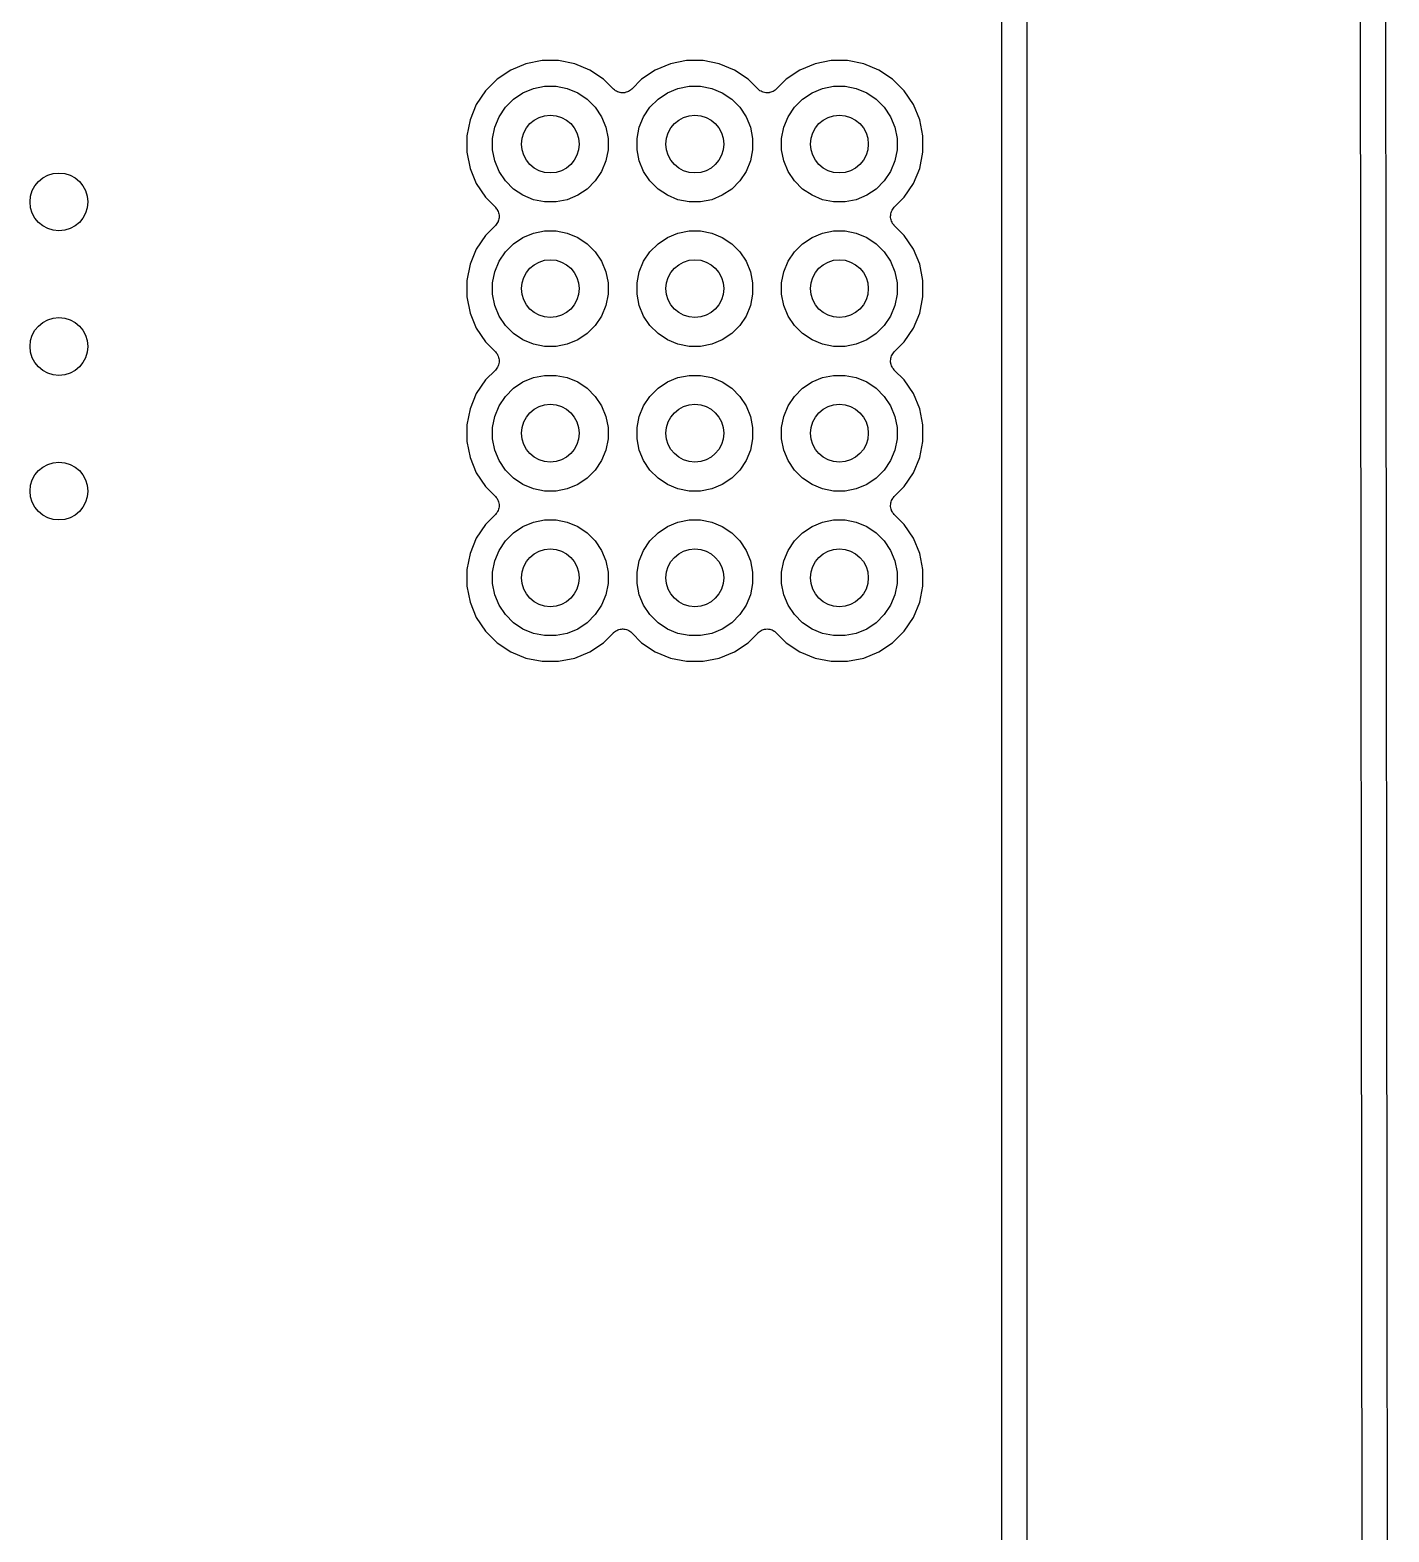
# Model space of a CAD drawing. Extents: x 1.98 to 5.9, y -3.93 to -1.98.
# Drawn here: x 4.5748 to 4.945, y -2.9528 to -2.5437 of the extents above; entities that cross this region are included whole.
import ezdxf

# ---------------------------------------------------------------- set-up
doc = ezdxf.new("R2010")
doc.units = 0
doc.header["$MEASUREMENT"] = 0
doc.layers.add('BLACK', color=7, linetype='CONTINUOUS')

msp = doc.modelspace()

# ---------------------------------------------------------------- linework, layer by layer
at = {"layer": 'BLACK', "linetype": 'CONTINUOUS'}
for p, q in [((4.94499, -3.41714), (4.94401, -2.3545)), ((4.93701, -2.35783), (4.93799, -3.41382)), ((4.84646, -3.20849), (4.84646, -2.41749)), ((4.83946, -2.42782), (4.83946, -3.19816)), ((4.71429, -2.55206), (4.7099, -2.55293)), ((4.71878, -2.55206), (4.71429, -2.55206)), ((4.72317, -2.55293), (4.71878, -2.55206)), ((4.75367, -2.55206), (4.74927, -2.55293)), ((4.75815, -2.55206), (4.75367, -2.55206)), ((4.76254, -2.55293), (4.75815, -2.55206)), ((4.79304, -2.55206), (4.78864, -2.55293)), ((4.79752, -2.55206), (4.79304, -2.55206)), ((4.80191, -2.55293), (4.79752, -2.55206)), ((4.70576, -2.55464), (4.70203, -2.55713)), ((4.7099, -2.55293), (4.70576, -2.55464)), ((4.72731, -2.55464), (4.72317, -2.55293)), ((4.73104, -2.55713), (4.72731, -2.55464)), ((4.74513, -2.55464), (4.7414, -2.55713)), ((4.74927, -2.55293), (4.74513, -2.55464)), ((4.76668, -2.55464), (4.76254, -2.55293)), ((4.77041, -2.55713), (4.76668, -2.55464)), ((4.7845, -2.55464), (4.78077, -2.55713)), ((4.78864, -2.55293), (4.7845, -2.55464)), ((4.80605, -2.55464), (4.80191, -2.55293)), ((4.80978, -2.55713), (4.80605, -2.55464)), ((4.69887, -2.5603), (4.69638, -2.56403)), ((4.70203, -2.55713), (4.69887, -2.5603)), ((4.70908, -2.56085), (4.71194, -2.55966)), ((4.71194, -2.55966), (4.71498, -2.55906)), ((4.71498, -2.55906), (4.71809, -2.55906)), ((4.71809, -2.55906), (4.72113, -2.55966)), ((4.72113, -2.55966), (4.72399, -2.56085)), ((4.73375, -2.55984), (4.73104, -2.55713)), ((4.734, -2.56005), (4.73375, -2.55984)), ((4.73425, -2.56026), (4.734, -2.56005)), ((4.73426, -2.56027), (4.73425, -2.56026)), ((4.73427, -2.56028), (4.73426, -2.56027)), ((4.73456, -2.56043), (4.73427, -2.56028)), ((4.73813, -2.5603), (4.73784, -2.56045)), ((4.73814, -2.5603), (4.73813, -2.5603)), ((4.73815, -2.56029), (4.73814, -2.5603)), ((4.7384, -2.56008), (4.73815, -2.56029)), ((4.73866, -2.55988), (4.7384, -2.56008)), ((4.73868, -2.55986), (4.73866, -2.55988)), ((4.7387, -2.55984), (4.73868, -2.55986)), ((4.73868, -2.55986), (4.73868, -2.55986)), ((4.73868, -2.55986), (4.73868, -2.55986)), ((4.7414, -2.55713), (4.7387, -2.55984)), ((4.74845, -2.56085), (4.75131, -2.55966)), ((4.75131, -2.55966), (4.75435, -2.55906)), ((4.75435, -2.55906), (4.75746, -2.55906)), ((4.75746, -2.55906), (4.7605, -2.55966)), ((4.7605, -2.55966), (4.76337, -2.56085)), ((4.77312, -2.55984), (4.77041, -2.55713)), ((4.77337, -2.56005), (4.77312, -2.55984)), ((4.77362, -2.56026), (4.77337, -2.56005)), ((4.77363, -2.56027), (4.77362, -2.56026)), ((4.77364, -2.56028), (4.77363, -2.56027)), ((4.77393, -2.56043), (4.77364, -2.56028)), ((4.7775, -2.5603), (4.77721, -2.56045)), ((4.77751, -2.5603), (4.7775, -2.5603)), ((4.77752, -2.56029), (4.77751, -2.5603)), ((4.77777, -2.56008), (4.77752, -2.56029)), ((4.77803, -2.55988), (4.77777, -2.56008)), ((4.77805, -2.55986), (4.77803, -2.55988)), ((4.77807, -2.55984), (4.77805, -2.55986)), ((4.77805, -2.55986), (4.77805, -2.55986)), ((4.77805, -2.55986), (4.77805, -2.55986)), ((4.78077, -2.55713), (4.77807, -2.55984)), ((4.78782, -2.56085), (4.79068, -2.55966)), ((4.79068, -2.55966), (4.79372, -2.55906)), ((4.79372, -2.55906), (4.79683, -2.55906)), ((4.79683, -2.55906), (4.79987, -2.55966)), ((4.79987, -2.55966), (4.80274, -2.56085)), ((4.81295, -2.5603), (4.80978, -2.55713)), ((4.81543, -2.56403), (4.81295, -2.5603)), ((4.69638, -2.56403), (4.69466, -2.56817)), ((4.7043, -2.56476), (4.7065, -2.56257)), ((4.7065, -2.56257), (4.70908, -2.56085)), ((4.72399, -2.56085), (4.72657, -2.56257)), ((4.72657, -2.56257), (4.72877, -2.56476)), ((4.73485, -2.56059), (4.73456, -2.56043)), ((4.73486, -2.56059), (4.73485, -2.56059)), ((4.73488, -2.5606), (4.73486, -2.56059)), ((4.73519, -2.5607), (4.73488, -2.5606)), ((4.7355, -2.56079), (4.73519, -2.5607)), ((4.73552, -2.5608), (4.7355, -2.56079)), ((4.73553, -2.5608), (4.73552, -2.5608)), ((4.73586, -2.56083), (4.73553, -2.5608)), ((4.73618, -2.56087), (4.73586, -2.56083)), ((4.7362, -2.56087), (4.73618, -2.56087)), ((4.73621, -2.56087), (4.7362, -2.56087)), ((4.73653, -2.56084), (4.73621, -2.56087)), ((4.73686, -2.56081), (4.73653, -2.56084)), ((4.73688, -2.5608), (4.73686, -2.56081)), ((4.73689, -2.5608), (4.73688, -2.5608)), ((4.7372, -2.56071), (4.73689, -2.5608)), ((4.73752, -2.56062), (4.7372, -2.56071)), ((4.73753, -2.56061), (4.73752, -2.56062)), ((4.73754, -2.56061), (4.73753, -2.56061)), ((4.73784, -2.56045), (4.73754, -2.56061)), ((4.74367, -2.56476), (4.74587, -2.56257)), ((4.74587, -2.56257), (4.74845, -2.56085)), ((4.76337, -2.56085), (4.76594, -2.56257)), ((4.76594, -2.56257), (4.76814, -2.56476)), ((4.77422, -2.56059), (4.77393, -2.56043)), ((4.77423, -2.56059), (4.77422, -2.56059)), ((4.77425, -2.5606), (4.77423, -2.56059)), ((4.77456, -2.5607), (4.77425, -2.5606)), ((4.77487, -2.56079), (4.77456, -2.5607)), ((4.77489, -2.5608), (4.77487, -2.56079)), ((4.7749, -2.5608), (4.77489, -2.5608)), ((4.77523, -2.56083), (4.7749, -2.5608)), ((4.77555, -2.56087), (4.77523, -2.56083)), ((4.77557, -2.56087), (4.77555, -2.56087)), ((4.77558, -2.56087), (4.77557, -2.56087)), ((4.7759, -2.56084), (4.77558, -2.56087)), ((4.77623, -2.56081), (4.7759, -2.56084)), ((4.77625, -2.5608), (4.77623, -2.56081)), ((4.77626, -2.5608), (4.77625, -2.5608)), ((4.77657, -2.56071), (4.77626, -2.5608)), ((4.77689, -2.56062), (4.77657, -2.56071)), ((4.7769, -2.56061), (4.77689, -2.56062)), ((4.77691, -2.56061), (4.7769, -2.56061)), ((4.77721, -2.56045), (4.77691, -2.56061)), ((4.78304, -2.56476), (4.78524, -2.56257)), ((4.78524, -2.56257), (4.78782, -2.56085)), ((4.80274, -2.56085), (4.80531, -2.56257)), ((4.80531, -2.56257), (4.80751, -2.56476)), ((4.81715, -2.56817), (4.81543, -2.56403)), ((4.69466, -2.56817), (4.69379, -2.57256)), ((4.70139, -2.57021), (4.70258, -2.56734)), ((4.70258, -2.56734), (4.7043, -2.56476)), ((4.72877, -2.56476), (4.73049, -2.56734)), ((4.73049, -2.56734), (4.73168, -2.57021)), ((4.74076, -2.57021), (4.74195, -2.56734)), ((4.74195, -2.56734), (4.74367, -2.56476)), ((4.76814, -2.56476), (4.76986, -2.56734)), ((4.76986, -2.56734), (4.77105, -2.57021)), ((4.78013, -2.57021), (4.78132, -2.56734)), ((4.78132, -2.56734), (4.78304, -2.56476)), ((4.80751, -2.56476), (4.80923, -2.56734)), ((4.80923, -2.56734), (4.81042, -2.57021)), ((4.81802, -2.57256), (4.81715, -2.56817)), ((4.69379, -2.57256), (4.69379, -2.57704)), ((4.70079, -2.57325), (4.70139, -2.57021)), ((4.73168, -2.57021), (4.73228, -2.57325)), ((4.74016, -2.57325), (4.74076, -2.57021)), ((4.77105, -2.57021), (4.77165, -2.57325)), ((4.77953, -2.57325), (4.78013, -2.57021)), ((4.81042, -2.57021), (4.81102, -2.57325)), ((4.81802, -2.57704), (4.81802, -2.57256)), ((4.70079, -2.57635), (4.70079, -2.57325)), ((4.70139, -2.5794), (4.70079, -2.57635)), ((4.73228, -2.57635), (4.73168, -2.5794)), ((4.73228, -2.57325), (4.73228, -2.57635)), ((4.74016, -2.57635), (4.74016, -2.57325)), ((4.74076, -2.5794), (4.74016, -2.57635)), ((4.77165, -2.57635), (4.77105, -2.5794)), ((4.77165, -2.57325), (4.77165, -2.57635)), ((4.77953, -2.57635), (4.77953, -2.57325)), ((4.78013, -2.5794), (4.77953, -2.57635)), ((4.81102, -2.57635), (4.81042, -2.5794)), ((4.81102, -2.57325), (4.81102, -2.57635)), ((4.69379, -2.57704), (4.69466, -2.58144)), ((4.70258, -2.58226), (4.70139, -2.5794)), ((4.73168, -2.5794), (4.73049, -2.58226)), ((4.74195, -2.58226), (4.74076, -2.5794)), ((4.77105, -2.5794), (4.76986, -2.58226)), ((4.78132, -2.58226), (4.78013, -2.5794)), ((4.81042, -2.5794), (4.80923, -2.58226)), ((4.81715, -2.58144), (4.81802, -2.57704)), ((4.69466, -2.58144), (4.69638, -2.58558)), ((4.7043, -2.58484), (4.70258, -2.58226)), ((4.7065, -2.58704), (4.7043, -2.58484)), ((4.72877, -2.58484), (4.72657, -2.58704)), ((4.73049, -2.58226), (4.72877, -2.58484)), ((4.74367, -2.58484), (4.74195, -2.58226)), ((4.74587, -2.58704), (4.74367, -2.58484)), ((4.76814, -2.58484), (4.76594, -2.58704)), ((4.76986, -2.58226), (4.76814, -2.58484)), ((4.78304, -2.58484), (4.78132, -2.58226)), ((4.78524, -2.58704), (4.78304, -2.58484)), ((4.80751, -2.58484), (4.80531, -2.58704)), ((4.80923, -2.58226), (4.80751, -2.58484)), ((4.81543, -2.58558), (4.81715, -2.58144)), ((4.69638, -2.58558), (4.69887, -2.5893)), ((4.70908, -2.58876), (4.7065, -2.58704)), ((4.71194, -2.58995), (4.70908, -2.58876)), ((4.72399, -2.58876), (4.72113, -2.58995)), ((4.72657, -2.58704), (4.72399, -2.58876)), ((4.74845, -2.58876), (4.74587, -2.58704)), ((4.75131, -2.58995), (4.74845, -2.58876)), ((4.76337, -2.58876), (4.7605, -2.58995)), ((4.76594, -2.58704), (4.76337, -2.58876)), ((4.78782, -2.58876), (4.78524, -2.58704)), ((4.79068, -2.58995), (4.78782, -2.58876)), ((4.80274, -2.58876), (4.79987, -2.58995)), ((4.80531, -2.58704), (4.80274, -2.58876)), ((4.81295, -2.5893), (4.81543, -2.58558)), ((4.69887, -2.5893), (4.70158, -2.59201)), ((4.70158, -2.59201), (4.70159, -2.59203)), ((4.70159, -2.59203), (4.70159, -2.59203)), ((4.70159, -2.59203), (4.70159, -2.59203)), ((4.70159, -2.59203), (4.70161, -2.59205)), ((4.70161, -2.59205), (4.70182, -2.59231)), ((4.70182, -2.59231), (4.70202, -2.59256)), ((4.70202, -2.59256), (4.70203, -2.59257)), ((4.70203, -2.59257), (4.70204, -2.59258)), ((4.70204, -2.59258), (4.70219, -2.59287)), ((4.70219, -2.59287), (4.70234, -2.59317)), ((4.71498, -2.59055), (4.71194, -2.58995)), ((4.71809, -2.59055), (4.71498, -2.59055)), ((4.72113, -2.58995), (4.71809, -2.59055)), ((4.75435, -2.59055), (4.75131, -2.58995)), ((4.75746, -2.59055), (4.75435, -2.59055)), ((4.7605, -2.58995), (4.75746, -2.59055)), ((4.79372, -2.59055), (4.79068, -2.58995)), ((4.79683, -2.59055), (4.79372, -2.59055)), ((4.79987, -2.58995), (4.79683, -2.59055)), ((4.80949, -2.59312), (4.80965, -2.59283)), ((4.80965, -2.59283), (4.8098, -2.59254)), ((4.8098, -2.59254), (4.80981, -2.59253)), ((4.80981, -2.59253), (4.80982, -2.59252)), ((4.80982, -2.59252), (4.81003, -2.59227)), ((4.81003, -2.59227), (4.81024, -2.59201)), ((4.81024, -2.59201), (4.81295, -2.5893)), ((4.70158, -2.59696), (4.69887, -2.59967)), ((4.70179, -2.59671), (4.70158, -2.59696)), ((4.70199, -2.59646), (4.70179, -2.59671)), ((4.702, -2.59644), (4.70199, -2.59646)), ((4.70201, -2.59644), (4.702, -2.59644)), ((4.70216, -2.59615), (4.70201, -2.59644)), ((4.70232, -2.59586), (4.70216, -2.59615)), ((4.70233, -2.59584), (4.70232, -2.59586)), ((4.70243, -2.59552), (4.70233, -2.59583)), ((4.70233, -2.59583), (4.70233, -2.59584)), ((4.70234, -2.59317), (4.70234, -2.59318)), ((4.70234, -2.59318), (4.70235, -2.59319)), ((4.70235, -2.59319), (4.70244, -2.59351)), ((4.70253, -2.5952), (4.70243, -2.59552)), ((4.70244, -2.59351), (4.70254, -2.59382)), ((4.70256, -2.59485), (4.70253, -2.59518)), ((4.70253, -2.59518), (4.70253, -2.59519)), ((4.70253, -2.59519), (4.70253, -2.5952)), ((4.70254, -2.59382), (4.70254, -2.59383)), ((4.70254, -2.59383), (4.70254, -2.59384)), ((4.70254, -2.59384), (4.70257, -2.59418)), ((4.7026, -2.59452), (4.70256, -2.59485)), ((4.70257, -2.59418), (4.7026, -2.5945)), ((4.7026, -2.5945), (4.7026, -2.59451)), ((4.7026, -2.59451), (4.7026, -2.59452)), ((4.80921, -2.59445), (4.80925, -2.59413)), ((4.80921, -2.59446), (4.80921, -2.59445)), ((4.80921, -2.59448), (4.80921, -2.59446)), ((4.80924, -2.5948), (4.80921, -2.59448)), ((4.80927, -2.59513), (4.80924, -2.5948)), ((4.80925, -2.59413), (4.80928, -2.5938)), ((4.80927, -2.59514), (4.80927, -2.59513)), ((4.80928, -2.59516), (4.80927, -2.59514)), ((4.80928, -2.59377), (4.80938, -2.59346)), ((4.80928, -2.59378), (4.80928, -2.59377)), ((4.80928, -2.5938), (4.80928, -2.59378)), ((4.80937, -2.59547), (4.80928, -2.59516)), ((4.80946, -2.59579), (4.80937, -2.59547)), ((4.80938, -2.59346), (4.80948, -2.59314)), ((4.80947, -2.5958), (4.80946, -2.59579)), ((4.80947, -2.59581), (4.80947, -2.5958)), ((4.80963, -2.5961), (4.80947, -2.59581)), ((4.80948, -2.59314), (4.80949, -2.59313)), ((4.80949, -2.59313), (4.80949, -2.59312)), ((4.80978, -2.59639), (4.80963, -2.5961)), ((4.80978, -2.5964), (4.80978, -2.59639)), ((4.80979, -2.59641), (4.80978, -2.5964)), ((4.81, -2.59667), (4.80979, -2.59641)), ((4.8102, -2.59693), (4.81, -2.59667)), ((4.81022, -2.59695), (4.8102, -2.59693)), ((4.81024, -2.59696), (4.81022, -2.59695)), ((4.81022, -2.59695), (4.81022, -2.59695)), ((4.81022, -2.59695), (4.81022, -2.59695)), ((4.81295, -2.59967), (4.81024, -2.59696)), ((4.69887, -2.59967), (4.69638, -2.6034)), ((4.7065, -2.60194), (4.70908, -2.60022)), ((4.70908, -2.60022), (4.71194, -2.59903)), ((4.71194, -2.59903), (4.71498, -2.59843)), ((4.71498, -2.59843), (4.71809, -2.59843)), ((4.71809, -2.59843), (4.72113, -2.59903)), ((4.72113, -2.59903), (4.72399, -2.60022)), ((4.72399, -2.60022), (4.72657, -2.60194)), ((4.74587, -2.60194), (4.74845, -2.60022)), ((4.74845, -2.60022), (4.75131, -2.59903)), ((4.75131, -2.59903), (4.75435, -2.59843)), ((4.75435, -2.59843), (4.75746, -2.59843)), ((4.75746, -2.59843), (4.7605, -2.59903)), ((4.7605, -2.59903), (4.76337, -2.60022)), ((4.76337, -2.60022), (4.76594, -2.60194)), ((4.78524, -2.60194), (4.78782, -2.60022)), ((4.78782, -2.60022), (4.79068, -2.59903)), ((4.79068, -2.59903), (4.79372, -2.59843)), ((4.79372, -2.59843), (4.79683, -2.59843)), ((4.79683, -2.59843), (4.79987, -2.59903)), ((4.79987, -2.59903), (4.80274, -2.60022)), ((4.80274, -2.60022), (4.80531, -2.60194)), ((4.81543, -2.6034), (4.81295, -2.59967)), ((4.69638, -2.6034), (4.69466, -2.60754)), ((4.70258, -2.60671), (4.7043, -2.60413)), ((4.7043, -2.60413), (4.7065, -2.60194)), ((4.72657, -2.60194), (4.72877, -2.60413)), ((4.72877, -2.60413), (4.73049, -2.60671)), ((4.74195, -2.60671), (4.74367, -2.60413)), ((4.74367, -2.60413), (4.74587, -2.60194)), ((4.76594, -2.60194), (4.76814, -2.60413)), ((4.76814, -2.60413), (4.76986, -2.60671)), ((4.78132, -2.60671), (4.78304, -2.60413)), ((4.78304, -2.60413), (4.78524, -2.60194)), ((4.80531, -2.60194), (4.80751, -2.60413)), ((4.80751, -2.60413), (4.80923, -2.60671)), ((4.81715, -2.60754), (4.81543, -2.6034)), ((4.69466, -2.60754), (4.69379, -2.61193)), ((4.70139, -2.60958), (4.70258, -2.60671)), ((4.73049, -2.60671), (4.73168, -2.60958)), ((4.74076, -2.60958), (4.74195, -2.60671)), ((4.76986, -2.60671), (4.77105, -2.60958)), ((4.78013, -2.60958), (4.78132, -2.60671)), ((4.80923, -2.60671), (4.81042, -2.60958)), ((4.81802, -2.61193), (4.81715, -2.60754)), ((4.69379, -2.61193), (4.69379, -2.61641)), ((4.70079, -2.61262), (4.70139, -2.60958)), ((4.70079, -2.61572), (4.70079, -2.61262)), ((4.73168, -2.60958), (4.73228, -2.61262)), ((4.73228, -2.61262), (4.73228, -2.61572)), ((4.74016, -2.61262), (4.74076, -2.60958)), ((4.74016, -2.61572), (4.74016, -2.61262)), ((4.77105, -2.60958), (4.77165, -2.61262)), ((4.77165, -2.61262), (4.77165, -2.61572)), ((4.77953, -2.61262), (4.78013, -2.60958)), ((4.77953, -2.61572), (4.77953, -2.61262)), ((4.81042, -2.60958), (4.81102, -2.61262)), ((4.81102, -2.61262), (4.81102, -2.61572)), ((4.81802, -2.61641), (4.81802, -2.61193)), ((4.69379, -2.61641), (4.69466, -2.62081)), ((4.70139, -2.61877), (4.70079, -2.61572)), ((4.73228, -2.61572), (4.73168, -2.61877)), ((4.74076, -2.61877), (4.74016, -2.61572)), ((4.77165, -2.61572), (4.77105, -2.61877)), ((4.78013, -2.61877), (4.77953, -2.61572)), ((4.81102, -2.61572), (4.81042, -2.61877)), ((4.81715, -2.62081), (4.81802, -2.61641)), ((4.69466, -2.62081), (4.69638, -2.62495)), ((4.70258, -2.62163), (4.70139, -2.61877)), ((4.7043, -2.62421), (4.70258, -2.62163)), ((4.73049, -2.62163), (4.72877, -2.62421)), ((4.73168, -2.61877), (4.73049, -2.62163)), ((4.74195, -2.62163), (4.74076, -2.61877)), ((4.74367, -2.62421), (4.74195, -2.62163)), ((4.76986, -2.62163), (4.76814, -2.62421)), ((4.77105, -2.61877), (4.76986, -2.62163)), ((4.78132, -2.62163), (4.78013, -2.61877)), ((4.78304, -2.62421), (4.78132, -2.62163)), ((4.80923, -2.62163), (4.80751, -2.62421)), ((4.81042, -2.61877), (4.80923, -2.62163)), ((4.81543, -2.62495), (4.81715, -2.62081)), ((4.69638, -2.62495), (4.69887, -2.62867)), ((4.7065, -2.62641), (4.7043, -2.62421)), ((4.72877, -2.62421), (4.72657, -2.62641)), ((4.74587, -2.62641), (4.74367, -2.62421)), ((4.76814, -2.62421), (4.76594, -2.62641)), ((4.78524, -2.62641), (4.78304, -2.62421)), ((4.80751, -2.62421), (4.80531, -2.62641)), ((4.81295, -2.62867), (4.81543, -2.62495)), ((4.69887, -2.62867), (4.70158, -2.63138)), ((4.70908, -2.62813), (4.7065, -2.62641)), ((4.71194, -2.62932), (4.70908, -2.62813)), ((4.71498, -2.62992), (4.71194, -2.62932)), ((4.71809, -2.62992), (4.71498, -2.62992)), ((4.72113, -2.62932), (4.71809, -2.62992)), ((4.72399, -2.62813), (4.72113, -2.62932)), ((4.72657, -2.62641), (4.72399, -2.62813)), ((4.74845, -2.62813), (4.74587, -2.62641)), ((4.75131, -2.62932), (4.74845, -2.62813)), ((4.75435, -2.62992), (4.75131, -2.62932)), ((4.75746, -2.62992), (4.75435, -2.62992)), ((4.7605, -2.62932), (4.75746, -2.62992)), ((4.76337, -2.62813), (4.7605, -2.62932)), ((4.76594, -2.62641), (4.76337, -2.62813)), ((4.78782, -2.62813), (4.78524, -2.62641)), ((4.79068, -2.62932), (4.78782, -2.62813)), ((4.79372, -2.62992), (4.79068, -2.62932)), ((4.79683, -2.62992), (4.79372, -2.62992)), ((4.79987, -2.62932), (4.79683, -2.62992)), ((4.80274, -2.62813), (4.79987, -2.62932)), ((4.80531, -2.62641), (4.80274, -2.62813)), ((4.81024, -2.63138), (4.81295, -2.62867)), ((4.70158, -2.63138), (4.70159, -2.6314)), ((4.70159, -2.6314), (4.70159, -2.6314)), ((4.70159, -2.6314), (4.70159, -2.6314)), ((4.70159, -2.6314), (4.70161, -2.63142)), ((4.70161, -2.63142), (4.70182, -2.63168)), ((4.70182, -2.63168), (4.70202, -2.63193)), ((4.70202, -2.63193), (4.70203, -2.63194)), ((4.70203, -2.63194), (4.70204, -2.63195)), ((4.70204, -2.63195), (4.70219, -2.63224)), ((4.70219, -2.63224), (4.70234, -2.63254)), ((4.70234, -2.63254), (4.70234, -2.63255)), ((4.70234, -2.63255), (4.70235, -2.63256)), ((4.70235, -2.63256), (4.70244, -2.63288)), ((4.70244, -2.63288), (4.70254, -2.63319)), ((4.70254, -2.63319), (4.70254, -2.6332)), ((4.70254, -2.6332), (4.70254, -2.63321)), ((4.70254, -2.63321), (4.70257, -2.63355)), ((4.7026, -2.63389), (4.70256, -2.63422)), ((4.70257, -2.63355), (4.7026, -2.63387)), ((4.7026, -2.63387), (4.7026, -2.63388)), ((4.7026, -2.63388), (4.7026, -2.63389)), ((4.80921, -2.63382), (4.80925, -2.6335)), ((4.80921, -2.63383), (4.80921, -2.63382)), ((4.80921, -2.63385), (4.80921, -2.63383)), ((4.80924, -2.63417), (4.80921, -2.63385)), ((4.80925, -2.6335), (4.80928, -2.63317)), ((4.80928, -2.63314), (4.80938, -2.63283)), ((4.80928, -2.63315), (4.80928, -2.63314)), ((4.80928, -2.63317), (4.80928, -2.63315)), ((4.80938, -2.63283), (4.80948, -2.63251)), ((4.80948, -2.63251), (4.80949, -2.6325)), ((4.80949, -2.63249), (4.80965, -2.6322)), ((4.80949, -2.6325), (4.80949, -2.63249)), ((4.80965, -2.6322), (4.8098, -2.63191)), ((4.8098, -2.63191), (4.80981, -2.6319)), ((4.80981, -2.6319), (4.80982, -2.63189)), ((4.80982, -2.63189), (4.81003, -2.63164)), ((4.81003, -2.63164), (4.81024, -2.63138)), ((4.70158, -2.63633), (4.69887, -2.63904)), ((4.70179, -2.63607), (4.70158, -2.63633)), ((4.70199, -2.63583), (4.70179, -2.63607)), ((4.702, -2.63581), (4.70199, -2.63583)), ((4.70201, -2.63581), (4.702, -2.63581)), ((4.70216, -2.63552), (4.70201, -2.63581)), ((4.70232, -2.63523), (4.70216, -2.63552)), ((4.70233, -2.63521), (4.70232, -2.63523)), ((4.70243, -2.63489), (4.70233, -2.6352)), ((4.70233, -2.6352), (4.70233, -2.63521)), ((4.70253, -2.63457), (4.70243, -2.63489)), ((4.70256, -2.63422), (4.70253, -2.63455)), ((4.70253, -2.63455), (4.70253, -2.63456)), ((4.70253, -2.63456), (4.70253, -2.63457)), ((4.71194, -2.6384), (4.71498, -2.6378)), ((4.71498, -2.6378), (4.71809, -2.6378)), ((4.71809, -2.6378), (4.72113, -2.6384)), ((4.75131, -2.6384), (4.75435, -2.6378)), ((4.75435, -2.6378), (4.75746, -2.6378)), ((4.75746, -2.6378), (4.7605, -2.6384)), ((4.79068, -2.6384), (4.79372, -2.6378)), ((4.79372, -2.6378), (4.79683, -2.6378)), ((4.79683, -2.6378), (4.79987, -2.6384)), ((4.80927, -2.6345), (4.80924, -2.63417)), ((4.80927, -2.63451), (4.80927, -2.6345)), ((4.80928, -2.63453), (4.80927, -2.63451)), ((4.80937, -2.63484), (4.80928, -2.63453)), ((4.80946, -2.63516), (4.80937, -2.63484)), ((4.80947, -2.63517), (4.80946, -2.63516)), ((4.80947, -2.63518), (4.80947, -2.63517)), ((4.80963, -2.63547), (4.80947, -2.63518)), ((4.80978, -2.63576), (4.80963, -2.63547)), ((4.80978, -2.63577), (4.80978, -2.63576)), ((4.80979, -2.63578), (4.80978, -2.63577)), ((4.81, -2.63604), (4.80979, -2.63578)), ((4.8102, -2.6363), (4.81, -2.63604)), ((4.81022, -2.63632), (4.8102, -2.6363)), ((4.81024, -2.63633), (4.81022, -2.63632)), ((4.81022, -2.63632), (4.81022, -2.63632)), ((4.81022, -2.63632), (4.81022, -2.63632)), ((4.81295, -2.63904), (4.81024, -2.63633)), ((4.69887, -2.63904), (4.69638, -2.64277)), ((4.7043, -2.6435), (4.7065, -2.64131)), ((4.7065, -2.64131), (4.70908, -2.63959)), ((4.70908, -2.63959), (4.71194, -2.6384)), ((4.72113, -2.6384), (4.72399, -2.63959)), ((4.72399, -2.63959), (4.72657, -2.64131)), ((4.72657, -2.64131), (4.72877, -2.6435)), ((4.74367, -2.6435), (4.74587, -2.64131)), ((4.74587, -2.64131), (4.74845, -2.63959)), ((4.74845, -2.63959), (4.75131, -2.6384)), ((4.7605, -2.6384), (4.76337, -2.63959)), ((4.76337, -2.63959), (4.76594, -2.64131)), ((4.76594, -2.64131), (4.76814, -2.6435)), ((4.78304, -2.6435), (4.78524, -2.64131)), ((4.78524, -2.64131), (4.78782, -2.63959)), ((4.78782, -2.63959), (4.79068, -2.6384)), ((4.79987, -2.6384), (4.80274, -2.63959)), ((4.80274, -2.63959), (4.80531, -2.64131)), ((4.80531, -2.64131), (4.80751, -2.6435)), ((4.81543, -2.64277), (4.81295, -2.63904)), ((4.69638, -2.64277), (4.69466, -2.64691)), ((4.70139, -2.64895), (4.70258, -2.64608)), ((4.70258, -2.64608), (4.7043, -2.6435)), ((4.72877, -2.6435), (4.73049, -2.64608)), ((4.73049, -2.64608), (4.73168, -2.64895)), ((4.74076, -2.64895), (4.74195, -2.64608)), ((4.74195, -2.64608), (4.74367, -2.6435)), ((4.76814, -2.6435), (4.76986, -2.64608)), ((4.76986, -2.64608), (4.77105, -2.64895)), ((4.78013, -2.64895), (4.78132, -2.64608)), ((4.78132, -2.64608), (4.78304, -2.6435)), ((4.80751, -2.6435), (4.80923, -2.64608)), ((4.80923, -2.64608), (4.81042, -2.64895)), ((4.81715, -2.64691), (4.81543, -2.64277)), ((4.69466, -2.64691), (4.69379, -2.6513)), ((4.70079, -2.65199), (4.70139, -2.64895)), ((4.73168, -2.64895), (4.73228, -2.65199)), ((4.74016, -2.65199), (4.74076, -2.64895)), ((4.77105, -2.64895), (4.77165, -2.65199)), ((4.77953, -2.65199), (4.78013, -2.64895)), ((4.81042, -2.64895), (4.81102, -2.65199)), ((4.81802, -2.6513), (4.81715, -2.64691)), ((4.69379, -2.6513), (4.69379, -2.65578)), ((4.70079, -2.65509), (4.70079, -2.65199)), ((4.73228, -2.65199), (4.73228, -2.65509)), ((4.74016, -2.65509), (4.74016, -2.65199)), ((4.77165, -2.65199), (4.77165, -2.65509)), ((4.77953, -2.65509), (4.77953, -2.65199)), ((4.81102, -2.65199), (4.81102, -2.65509)), ((4.81802, -2.65578), (4.81802, -2.6513)), ((4.69379, -2.65578), (4.69466, -2.66018)), ((4.70139, -2.65814), (4.70079, -2.65509)), ((4.70258, -2.661), (4.70139, -2.65814)), ((4.73168, -2.65814), (4.73049, -2.661)), ((4.73228, -2.65509), (4.73168, -2.65814)), ((4.74076, -2.65814), (4.74016, -2.65509)), ((4.74195, -2.661), (4.74076, -2.65814)), ((4.77105, -2.65814), (4.76986, -2.661)), ((4.77165, -2.65509), (4.77105, -2.65814)), ((4.78013, -2.65814), (4.77953, -2.65509)), ((4.78132, -2.661), (4.78013, -2.65814)), ((4.81042, -2.65814), (4.80923, -2.661)), ((4.81102, -2.65509), (4.81042, -2.65814)), ((4.81715, -2.66018), (4.81802, -2.65578)), ((4.69466, -2.66018), (4.69638, -2.66432)), ((4.7043, -2.66358), (4.70258, -2.661)), ((4.73049, -2.661), (4.72877, -2.66358)), ((4.74367, -2.66358), (4.74195, -2.661)), ((4.76986, -2.661), (4.76814, -2.66358)), ((4.78304, -2.66358), (4.78132, -2.661)), ((4.80923, -2.661), (4.80751, -2.66358)), ((4.81543, -2.66432), (4.81715, -2.66018)), ((4.69638, -2.66432), (4.69887, -2.66804)), ((4.7065, -2.66578), (4.7043, -2.66358)), ((4.70908, -2.6675), (4.7065, -2.66578)), ((4.72657, -2.66578), (4.72399, -2.6675)), ((4.72877, -2.66358), (4.72657, -2.66578)), ((4.74587, -2.66578), (4.74367, -2.66358)), ((4.74845, -2.6675), (4.74587, -2.66578)), ((4.76594, -2.66578), (4.76337, -2.6675)), ((4.76814, -2.66358), (4.76594, -2.66578)), ((4.78524, -2.66578), (4.78304, -2.66358)), ((4.78782, -2.6675), (4.78524, -2.66578)), ((4.80531, -2.66578), (4.80274, -2.6675)), ((4.80751, -2.66358), (4.80531, -2.66578)), ((4.81295, -2.66804), (4.81543, -2.66432)), ((4.69887, -2.66804), (4.70158, -2.67075)), ((4.70158, -2.67075), (4.70159, -2.67077)), ((4.70159, -2.67077), (4.70159, -2.67077)), ((4.70159, -2.67077), (4.70159, -2.67077)), ((4.70159, -2.67077), (4.70161, -2.67079)), ((4.70161, -2.67079), (4.70182, -2.67105)), ((4.71194, -2.66869), (4.70908, -2.6675)), ((4.71498, -2.66929), (4.71194, -2.66869)), ((4.71809, -2.66929), (4.71498, -2.66929)), ((4.72113, -2.66869), (4.71809, -2.66929)), ((4.72399, -2.6675), (4.72113, -2.66869)), ((4.75131, -2.66869), (4.74845, -2.6675)), ((4.75435, -2.66929), (4.75131, -2.66869)), ((4.75746, -2.66929), (4.75435, -2.66929)), ((4.7605, -2.66869), (4.75746, -2.66929)), ((4.76337, -2.6675), (4.7605, -2.66869)), ((4.79068, -2.66869), (4.78782, -2.6675)), ((4.79372, -2.66929), (4.79068, -2.66869)), ((4.79683, -2.66929), (4.79372, -2.66929)), ((4.79987, -2.66869), (4.79683, -2.66929)), ((4.80274, -2.6675), (4.79987, -2.66869)), ((4.81003, -2.67101), (4.81024, -2.67075)), ((4.81024, -2.67075), (4.81295, -2.66804)), ((4.70182, -2.67105), (4.70202, -2.6713)), ((4.70216, -2.67489), (4.70201, -2.67518)), ((4.70202, -2.6713), (4.70203, -2.67131)), ((4.70203, -2.67131), (4.70204, -2.67132)), ((4.70204, -2.67132), (4.70219, -2.67161)), ((4.70232, -2.6746), (4.70216, -2.67489)), ((4.70219, -2.67161), (4.70234, -2.67191)), ((4.70233, -2.67458), (4.70232, -2.6746)), ((4.70243, -2.67426), (4.70233, -2.67457)), ((4.70233, -2.67457), (4.70233, -2.67458)), ((4.70234, -2.67191), (4.70234, -2.67192)), ((4.70234, -2.67192), (4.70235, -2.67193)), ((4.70235, -2.67193), (4.70244, -2.67225)), ((4.70253, -2.67394), (4.70243, -2.67426)), ((4.70244, -2.67225), (4.70254, -2.67256)), ((4.70256, -2.67359), (4.70253, -2.67392)), ((4.70253, -2.67392), (4.70253, -2.67393)), ((4.70253, -2.67393), (4.70253, -2.67394)), ((4.70254, -2.67256), (4.70254, -2.67257)), ((4.70254, -2.67257), (4.70254, -2.67258)), ((4.70254, -2.67258), (4.70257, -2.67292)), ((4.7026, -2.67326), (4.70256, -2.67359)), ((4.70257, -2.67292), (4.7026, -2.67324)), ((4.7026, -2.67324), (4.7026, -2.67325)), ((4.7026, -2.67325), (4.7026, -2.67326)), ((4.80921, -2.67319), (4.80925, -2.67287)), ((4.80921, -2.6732), (4.80921, -2.67319)), ((4.80921, -2.67322), (4.80921, -2.6732)), ((4.80924, -2.67354), (4.80921, -2.67322)), ((4.80927, -2.67387), (4.80924, -2.67354)), ((4.80925, -2.67287), (4.80928, -2.67254)), ((4.80927, -2.67388), (4.80927, -2.67387)), ((4.80928, -2.6739), (4.80927, -2.67388)), ((4.80928, -2.67251), (4.80938, -2.6722)), ((4.80928, -2.67252), (4.80928, -2.67251)), ((4.80928, -2.67254), (4.80928, -2.67252)), ((4.80937, -2.67421), (4.80928, -2.6739)), ((4.80946, -2.67453), (4.80937, -2.67421)), ((4.80938, -2.6722), (4.80948, -2.67188)), ((4.80947, -2.67454), (4.80946, -2.67453)), ((4.80947, -2.67455), (4.80947, -2.67454)), ((4.80963, -2.67484), (4.80947, -2.67455)), ((4.80948, -2.67188), (4.80949, -2.67187)), ((4.80949, -2.67186), (4.80965, -2.67157)), ((4.80949, -2.67187), (4.80949, -2.67186)), ((4.80978, -2.67513), (4.80963, -2.67484)), ((4.80965, -2.67157), (4.8098, -2.67128)), ((4.8098, -2.67128), (4.80981, -2.67127)), ((4.80981, -2.67127), (4.80982, -2.67126)), ((4.80982, -2.67126), (4.81003, -2.67101)), ((4.69887, -2.67841), (4.69638, -2.68214)), ((4.70158, -2.6757), (4.69887, -2.67841)), ((4.70179, -2.67545), (4.70158, -2.6757)), ((4.70199, -2.6752), (4.70179, -2.67545)), ((4.702, -2.67518), (4.70199, -2.6752)), ((4.70201, -2.67518), (4.702, -2.67518)), ((4.7065, -2.68068), (4.70908, -2.67896)), ((4.70908, -2.67896), (4.71194, -2.67777)), ((4.71194, -2.67777), (4.71498, -2.67717)), ((4.71498, -2.67717), (4.71809, -2.67717)), ((4.71809, -2.67717), (4.72113, -2.67777)), ((4.72113, -2.67777), (4.72399, -2.67896)), ((4.72399, -2.67896), (4.72657, -2.68068)), ((4.74587, -2.68068), (4.74845, -2.67896)), ((4.74845, -2.67896), (4.75131, -2.67777)), ((4.75131, -2.67777), (4.75435, -2.67717)), ((4.75435, -2.67717), (4.75746, -2.67717)), ((4.75746, -2.67717), (4.7605, -2.67777)), ((4.7605, -2.67777), (4.76337, -2.67896)), ((4.76337, -2.67896), (4.76594, -2.68068)), ((4.78524, -2.68068), (4.78782, -2.67896)), ((4.78782, -2.67896), (4.79068, -2.67777)), ((4.79068, -2.67777), (4.79372, -2.67717)), ((4.79372, -2.67717), (4.79683, -2.67717)), ((4.79683, -2.67717), (4.79987, -2.67777)), ((4.79987, -2.67777), (4.80274, -2.67896)), ((4.80274, -2.67896), (4.80531, -2.68068)), ((4.80978, -2.67514), (4.80978, -2.67513)), ((4.80979, -2.67515), (4.80978, -2.67514)), ((4.81, -2.67541), (4.80979, -2.67515)), ((4.8102, -2.67567), (4.81, -2.67541)), ((4.81022, -2.67569), (4.8102, -2.67567)), ((4.81024, -2.6757), (4.81022, -2.67569)), ((4.81022, -2.67569), (4.81022, -2.67569)), ((4.81022, -2.67569), (4.81022, -2.67569)), ((4.81295, -2.67841), (4.81024, -2.6757)), ((4.81543, -2.68214), (4.81295, -2.67841)), ((4.69638, -2.68214), (4.69466, -2.68628)), ((4.70258, -2.68545), (4.7043, -2.68287)), ((4.7043, -2.68287), (4.7065, -2.68068)), ((4.72657, -2.68068), (4.72877, -2.68287)), ((4.72877, -2.68287), (4.73049, -2.68545)), ((4.74195, -2.68545), (4.74367, -2.68287)), ((4.74367, -2.68287), (4.74587, -2.68068)), ((4.76594, -2.68068), (4.76814, -2.68287)), ((4.76814, -2.68287), (4.76986, -2.68545)), ((4.78132, -2.68545), (4.78304, -2.68287)), ((4.78304, -2.68287), (4.78524, -2.68068)), ((4.80531, -2.68068), (4.80751, -2.68287)), ((4.80751, -2.68287), (4.80923, -2.68545)), ((4.81715, -2.68628), (4.81543, -2.68214)), ((4.69466, -2.68628), (4.69379, -2.69067)), ((4.70139, -2.68832), (4.70258, -2.68545)), ((4.73049, -2.68545), (4.73168, -2.68832)), ((4.74076, -2.68832), (4.74195, -2.68545)), ((4.76986, -2.68545), (4.77105, -2.68832)), ((4.78013, -2.68832), (4.78132, -2.68545)), ((4.80923, -2.68545), (4.81042, -2.68832)), ((4.81802, -2.69067), (4.81715, -2.68628)), ((4.69379, -2.69067), (4.69379, -2.69515)), ((4.70079, -2.69136), (4.70139, -2.68832)), ((4.73168, -2.68832), (4.73228, -2.69136)), ((4.74016, -2.69136), (4.74076, -2.68832)), ((4.77105, -2.68832), (4.77165, -2.69136)), ((4.77953, -2.69136), (4.78013, -2.68832)), ((4.81042, -2.68832), (4.81102, -2.69136)), ((4.81802, -2.69515), (4.81802, -2.69067)), ((4.69379, -2.69515), (4.69466, -2.69955)), ((4.70079, -2.69446), (4.70079, -2.69136)), ((4.70139, -2.69751), (4.70079, -2.69446)), ((4.73228, -2.69446), (4.73168, -2.69751)), ((4.73228, -2.69136), (4.73228, -2.69446)), ((4.74016, -2.69446), (4.74016, -2.69136)), ((4.74076, -2.69751), (4.74016, -2.69446)), ((4.77165, -2.69446), (4.77105, -2.69751)), ((4.77165, -2.69136), (4.77165, -2.69446)), ((4.77953, -2.69446), (4.77953, -2.69136)), ((4.78013, -2.69751), (4.77953, -2.69446)), ((4.81102, -2.69446), (4.81042, -2.69751)), ((4.81102, -2.69136), (4.81102, -2.69446)), ((4.81715, -2.69955), (4.81802, -2.69515)), ((4.70258, -2.70037), (4.70139, -2.69751)), ((4.73168, -2.69751), (4.73049, -2.70037)), ((4.74195, -2.70037), (4.74076, -2.69751)), ((4.77105, -2.69751), (4.76986, -2.70037)), ((4.78132, -2.70037), (4.78013, -2.69751)), ((4.81042, -2.69751), (4.80923, -2.70037)), ((4.69466, -2.69955), (4.69638, -2.70369)), ((4.7043, -2.70295), (4.70258, -2.70037)), ((4.7065, -2.70515), (4.7043, -2.70295)), ((4.72877, -2.70295), (4.72657, -2.70515)), ((4.73049, -2.70037), (4.72877, -2.70295)), ((4.74367, -2.70295), (4.74195, -2.70037)), ((4.74587, -2.70515), (4.74367, -2.70295)), ((4.76814, -2.70295), (4.76594, -2.70515)), ((4.76986, -2.70037), (4.76814, -2.70295)), ((4.78304, -2.70295), (4.78132, -2.70037)), ((4.78524, -2.70515), (4.78304, -2.70295)), ((4.80751, -2.70295), (4.80531, -2.70515)), ((4.80923, -2.70037), (4.80751, -2.70295)), ((4.81543, -2.70369), (4.81715, -2.69955)), ((4.69638, -2.70369), (4.69887, -2.70741)), ((4.69887, -2.70741), (4.70203, -2.71058)), ((4.70908, -2.70687), (4.7065, -2.70515)), ((4.71194, -2.70806), (4.70908, -2.70687)), ((4.72399, -2.70687), (4.72113, -2.70806)), ((4.72657, -2.70515), (4.72399, -2.70687)), ((4.73378, -2.70784), (4.73404, -2.70763)), ((4.73404, -2.70763), (4.73429, -2.70743)), ((4.73429, -2.70743), (4.7343, -2.70742)), ((4.7343, -2.70742), (4.73431, -2.70741)), ((4.73431, -2.70741), (4.73461, -2.70726)), ((4.73461, -2.70726), (4.7349, -2.70711)), ((4.7349, -2.70711), (4.73491, -2.7071)), ((4.73491, -2.7071), (4.73492, -2.7071)), ((4.73492, -2.7071), (4.73524, -2.70701)), ((4.73524, -2.70701), (4.73555, -2.70691)), ((4.73555, -2.70691), (4.73556, -2.70691)), ((4.73556, -2.70691), (4.73558, -2.70691)), ((4.73558, -2.70691), (4.7359, -2.70688)), ((4.7359, -2.70688), (4.73623, -2.70685)), ((4.73623, -2.70685), (4.73625, -2.70685)), ((4.73625, -2.70685), (4.73626, -2.70685)), ((4.73626, -2.70685), (4.73658, -2.70688)), ((4.73658, -2.70688), (4.73691, -2.70692)), ((4.73691, -2.70692), (4.73692, -2.70692)), ((4.73692, -2.70692), (4.73694, -2.70692)), ((4.73694, -2.70692), (4.73725, -2.70702)), ((4.73725, -2.70702), (4.73757, -2.70712)), ((4.73757, -2.70712), (4.73758, -2.70712)), ((4.73758, -2.70712), (4.73759, -2.70713)), ((4.73759, -2.70713), (4.73788, -2.70728)), ((4.73788, -2.70728), (4.73817, -2.70744)), ((4.73817, -2.70744), (4.73818, -2.70745)), ((4.73818, -2.70745), (4.73819, -2.70745)), ((4.73819, -2.70745), (4.73844, -2.70766)), ((4.74845, -2.70687), (4.74587, -2.70515)), ((4.75131, -2.70806), (4.74845, -2.70687)), ((4.76337, -2.70687), (4.7605, -2.70806)), ((4.76594, -2.70515), (4.76337, -2.70687)), ((4.77315, -2.70784), (4.77341, -2.70763)), ((4.77341, -2.70763), (4.77366, -2.70743)), ((4.77366, -2.70743), (4.77367, -2.70742)), ((4.77367, -2.70742), (4.77368, -2.70741)), ((4.77368, -2.70741), (4.77398, -2.70726)), ((4.77398, -2.70726), (4.77427, -2.70711)), ((4.77427, -2.70711), (4.77428, -2.7071)), ((4.77428, -2.7071), (4.77429, -2.7071)), ((4.77429, -2.7071), (4.77461, -2.70701)), ((4.77461, -2.70701), (4.77492, -2.70691)), ((4.77492, -2.70691), (4.77493, -2.70691)), ((4.77493, -2.70691), (4.77495, -2.70691)), ((4.77495, -2.70691), (4.77527, -2.70688)), ((4.77527, -2.70688), (4.7756, -2.70685)), ((4.7756, -2.70685), (4.77562, -2.70685)), ((4.77562, -2.70685), (4.77563, -2.70685)), ((4.77563, -2.70685), (4.77595, -2.70688)), ((4.77595, -2.70688), (4.77628, -2.70692)), ((4.77628, -2.70692), (4.77629, -2.70692)), ((4.77629, -2.70692), (4.77631, -2.70692)), ((4.77631, -2.70692), (4.77662, -2.70702)), ((4.77662, -2.70702), (4.77694, -2.70712)), ((4.77694, -2.70712), (4.77695, -2.70712)), ((4.77695, -2.70712), (4.77696, -2.70713)), ((4.77696, -2.70713), (4.77725, -2.70728)), ((4.77725, -2.70728), (4.77754, -2.70744)), ((4.77754, -2.70744), (4.77755, -2.70745)), ((4.77755, -2.70745), (4.77756, -2.70745)), ((4.77756, -2.70745), (4.77781, -2.70766)), ((4.78782, -2.70687), (4.78524, -2.70515)), ((4.79068, -2.70806), (4.78782, -2.70687)), ((4.80274, -2.70687), (4.79987, -2.70806)), ((4.80531, -2.70515), (4.80274, -2.70687)), ((4.80978, -2.71058), (4.81295, -2.70741)), ((4.81295, -2.70741), (4.81543, -2.70369)), ((4.70203, -2.71058), (4.70576, -2.71307)), ((4.71498, -2.70866), (4.71194, -2.70806)), ((4.71809, -2.70866), (4.71498, -2.70866)), ((4.72113, -2.70806), (4.71809, -2.70866)), ((4.72731, -2.71307), (4.73104, -2.71058)), ((4.73104, -2.71058), (4.73375, -2.70787)), ((4.73375, -2.70787), (4.73376, -2.70786)), ((4.73376, -2.70786), (4.73378, -2.70784)), ((4.73376, -2.70786), (4.73376, -2.70786)), ((4.73376, -2.70786), (4.73376, -2.70786)), ((4.73844, -2.70766), (4.7387, -2.70787)), ((4.7387, -2.70787), (4.7414, -2.71058)), ((4.7414, -2.71058), (4.74513, -2.71307)), ((4.75435, -2.70866), (4.75131, -2.70806)), ((4.75746, -2.70866), (4.75435, -2.70866)), ((4.7605, -2.70806), (4.75746, -2.70866)), ((4.76668, -2.71307), (4.77041, -2.71058)), ((4.77041, -2.71058), (4.77312, -2.70787)), ((4.77312, -2.70787), (4.77313, -2.70786)), ((4.77313, -2.70786), (4.77315, -2.70784)), ((4.77313, -2.70786), (4.77313, -2.70786)), ((4.77313, -2.70786), (4.77313, -2.70786)), ((4.77781, -2.70766), (4.77807, -2.70787)), ((4.77807, -2.70787), (4.78077, -2.71058)), ((4.78077, -2.71058), (4.7845, -2.71307)), ((4.79372, -2.70866), (4.79068, -2.70806)), ((4.79683, -2.70866), (4.79372, -2.70866)), ((4.79987, -2.70806), (4.79683, -2.70866)), ((4.80605, -2.71307), (4.80978, -2.71058)), ((4.70576, -2.71307), (4.7099, -2.71479)), ((4.7099, -2.71479), (4.71429, -2.71566)), ((4.71429, -2.71566), (4.71878, -2.71566)), ((4.71878, -2.71566), (4.72317, -2.71479)), ((4.72317, -2.71479), (4.72731, -2.71307)), ((4.74513, -2.71307), (4.74927, -2.71479)), ((4.74927, -2.71479), (4.75367, -2.71566)), ((4.75367, -2.71566), (4.75815, -2.71566)), ((4.75815, -2.71566), (4.76254, -2.71479)), ((4.76254, -2.71479), (4.76668, -2.71307)), ((4.7845, -2.71307), (4.78864, -2.71479)), ((4.78864, -2.71479), (4.79304, -2.71566)), ((4.79304, -2.71566), (4.79752, -2.71566)), ((4.79752, -2.71566), (4.80191, -2.71479)), ((4.80191, -2.71479), (4.80605, -2.71307))]:
    msp.add_line(p, q, dxfattribs=at)
at = {"layer": 'BLACK'}
for centre in [(4.71654, -2.5748), (4.75591, -2.5748), (4.79528, -2.5748), (4.58268, -2.59055), (4.71654, -2.61417), (4.75591, -2.61417), (4.79528, -2.61417), (4.58268, -2.62992), (4.71654, -2.65354), (4.75591, -2.65354), (4.79528, -2.65354), (4.58268, -2.66929), (4.71654, -2.69291), (4.75591, -2.69291), (4.79528, -2.69291)]:
    msp.add_circle(centre, 0.00787, dxfattribs=at)

doc.saveas('drawing.dxf')
